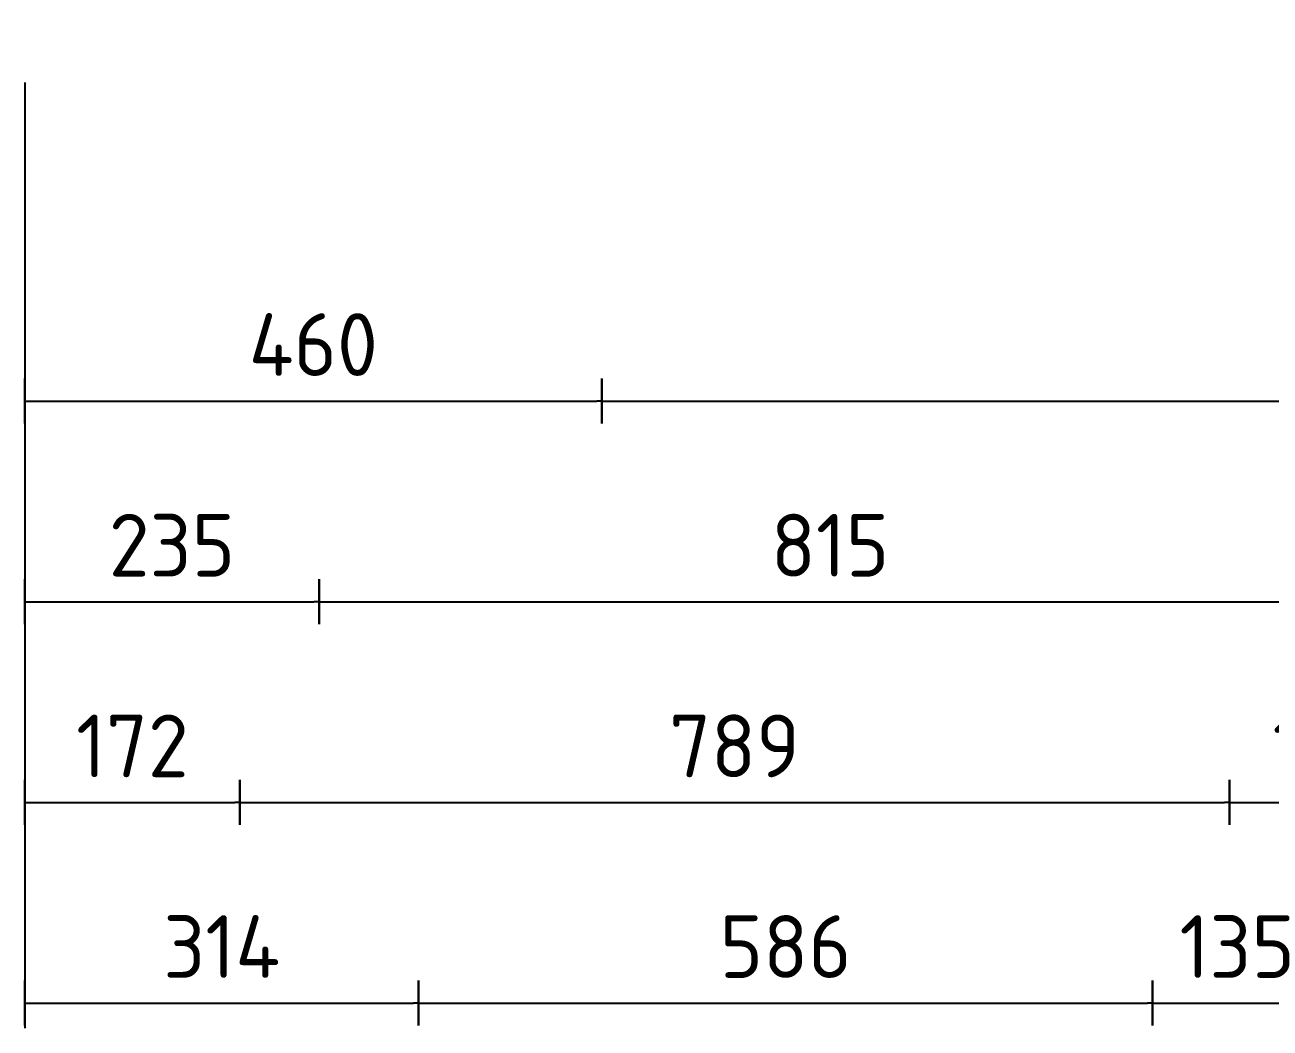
# Model space of a CAD drawing. Header units: millimetres. Extents: x 0 to 420, y 0 to 297.
# Drawn here: x 141.25 to 190.92, y 116.72 to 156.71 of the extents above; entities that cross this region are included whole.
import ezdxf

# ---------------------------------------------------------------- set-up
doc = ezdxf.new("R2010")
doc.units = ezdxf.units.MM
doc.header["$LTSCALE"] = 10
doc.layers.add('T25', color=1, linetype='Continuous')
doc.styles.add('ISO3098B', font='iso3098b.shx')
doc.dimstyles.new('SIGNSDIM', dxfattribs={"dimtxt": 2.5, "dimasz": 0.2, "dimexe": 1, "dimexo": 1, "dimgap": 1, "dimtad": 1, "dimtoh": 1, "dimdec": 4, "dimlfac": 20, "dimrnd": 1, "dimdsep": 46, "dimtxsty": 'ISO3098B', "dimblk": 'SGNDIM', "dimcen": 2.5, "dimse1": 1, "dimse2": 1, "dimadec": 0, "dimazin": 0, "dimtfac": 1, "dimtdec": 4, "dimtix": 1, "dimtmove": 0, "dimatfit": 3, "dimldrblk": 'SGNDIM', "dimfxl": 1, "dimtolj": 1, "dimtzin": 0, "dimarcsym": 0})

# ---------------------------------------------------------------- blocks, each defined once
blk = doc.blocks.new('SGNDIM')
for p, q in [((0, 4.5), (0, -4.5)), ((0, 0), (-1, 0))]:
    blk.add_line(p, q)
blk = doc.blocks.new('*D37')
at = {"layer": 'Defpoints', "color": 0, "transparency": 16777216}
for p in [(141.252, 135.793), (156.954, 135.793), (156.954, 117.72)]:
    blk.add_point(p, dxfattribs=at)
at = {"layer": 'T25', "color": 0, "lineweight": -2, "transparency": 16777216}
for p, q in [((141.252, 134.793), (141.252, 116.72)), ((141.452, 117.72), (156.754, 117.72))]:
    blk.add_line(p, q, dxfattribs=at)
at = {"layer": 'T25', "color": 0, "lineweight": -2, "transparency": 16777216, "xscale": 0.2, "yscale": 0.2, "zscale": 0.2, "rotation": 180}
blk.add_blockref('SGNDIM', (141.252, 117.72), dxfattribs=at)
at = {"layer": 'T25', "color": 0, "lineweight": -2, "transparency": 16777216, "xscale": 0.2, "yscale": 0.2, "zscale": 0.2}
blk.add_blockref('SGNDIM', (156.954, 117.72), dxfattribs=at)
at = {"layer": 'T25', "color": 0, "transparency": 16777216, "insert": (149.103, 119.97), "char_height": 2.5, "attachment_point": 5, "style": 'ISO3098B'}
blk.add_mtext('\\A1;314', dxfattribs=at)
blk = doc.blocks.new('*D40')
at = {"layer": 'Defpoints', "color": 0, "transparency": 16777216}
for p in [(189.295, 148.72), (196.859, 148.72), (196.859, 125.72)]:
    blk.add_point(p, dxfattribs=at)
at = {"layer": 'T25', "color": 0, "lineweight": -2, "transparency": 16777216}
blk.add_line((189.495, 125.72), (196.659, 125.72), dxfattribs=at)
at = {"layer": 'T25', "color": 0, "lineweight": -2, "transparency": 16777216, "xscale": 0.2, "yscale": 0.2, "zscale": 0.2, "rotation": 180}
blk.add_blockref('SGNDIM', (189.295, 125.72), dxfattribs=at)
at = {"layer": 'T25', "color": 0, "lineweight": -2, "transparency": 16777216, "xscale": 0.2, "yscale": 0.2, "zscale": 0.2}
blk.add_blockref('SGNDIM', (196.859, 125.72), dxfattribs=at)
at = {"layer": 'T25', "color": 0, "transparency": 16777216, "insert": (193.077, 127.97), "char_height": 2.5, "attachment_point": 5, "style": 'ISO3098B'}
blk.add_mtext('\\A1;151', dxfattribs=at)
blk = doc.blocks.new('*D41')
at = {"layer": 'Defpoints', "color": 0, "transparency": 16777216}
for p in [(149.828, 148.72), (189.295, 148.72), (189.295, 125.72)]:
    blk.add_point(p, dxfattribs=at)
at = {"layer": 'T25', "color": 0, "lineweight": -2, "transparency": 16777216}
blk.add_line((150.028, 125.72), (189.095, 125.72), dxfattribs=at)
at = {"layer": 'T25', "color": 0, "lineweight": -2, "transparency": 16777216, "xscale": 0.2, "yscale": 0.2, "zscale": 0.2, "rotation": 180}
blk.add_blockref('SGNDIM', (149.828, 125.72), dxfattribs=at)
at = {"layer": 'T25', "color": 0, "lineweight": -2, "transparency": 16777216, "xscale": 0.2, "yscale": 0.2, "zscale": 0.2}
blk.add_blockref('SGNDIM', (189.295, 125.72), dxfattribs=at)
at = {"layer": 'T25', "color": 0, "transparency": 16777216, "insert": (169.562, 127.97), "char_height": 2.5, "attachment_point": 5, "style": 'ISO3098B'}
blk.add_mtext('\\A1;789', dxfattribs=at)
blk = doc.blocks.new('*D42')
at = {"layer": 'Defpoints', "color": 0, "transparency": 16777216}
for p in [(149.828, 148.72), (141.252, 139.724), (149.828, 125.72)]:
    blk.add_point(p, dxfattribs=at)
at = {"layer": 'T25', "color": 0, "lineweight": -2, "transparency": 16777216}
for p, q in [((141.252, 138.724), (141.252, 124.72)), ((141.452, 125.72), (149.628, 125.72))]:
    blk.add_line(p, q, dxfattribs=at)
at = {"layer": 'T25', "color": 0, "lineweight": -2, "transparency": 16777216, "xscale": 0.2, "yscale": 0.2, "zscale": 0.2, "rotation": 180}
blk.add_blockref('SGNDIM', (141.252, 125.72), dxfattribs=at)
at = {"layer": 'T25', "color": 0, "lineweight": -2, "transparency": 16777216, "xscale": 0.2, "yscale": 0.2, "zscale": 0.2}
blk.add_blockref('SGNDIM', (149.828, 125.72), dxfattribs=at)
at = {"layer": 'T25', "color": 0, "transparency": 16777216, "insert": (145.54, 127.97), "char_height": 2.5, "attachment_point": 5, "style": 'ISO3098B'}
blk.add_mtext('\\A1;172', dxfattribs=at)
blk = doc.blocks.new('*D44')
at = {"layer": 'Defpoints', "color": 0, "transparency": 16777216}
for p in [(164.262, 156.71), (238.243, 156.71), (238.243, 141.72)]:
    blk.add_point(p, dxfattribs=at)
at = {"layer": 'T25', "color": 0, "lineweight": -2, "transparency": 16777216}
blk.add_line((164.462, 141.72), (238.043, 141.72), dxfattribs=at)
at = {"layer": 'T25', "color": 0, "lineweight": -2, "transparency": 16777216, "xscale": 0.2, "yscale": 0.2, "zscale": 0.2, "rotation": 180}
blk.add_blockref('SGNDIM', (164.262, 141.72), dxfattribs=at)
at = {"layer": 'T25', "color": 0, "lineweight": -2, "transparency": 16777216, "xscale": 0.2, "yscale": 0.2, "zscale": 0.2}
blk.add_blockref('SGNDIM', (238.243, 141.72), dxfattribs=at)
at = {"layer": 'T25', "color": 0, "transparency": 16777216, "insert": (201.252, 143.97), "char_height": 2.5, "attachment_point": 5, "style": 'ISO3098B'}
blk.add_mtext('\\A1;1480', dxfattribs=at)
blk = doc.blocks.new('*D45')
at = {"layer": 'Defpoints', "color": 0, "transparency": 16777216}
for p in [(141.252, 156.421), (164.262, 152.184), (164.262, 141.72)]:
    blk.add_point(p, dxfattribs=at)
at = {"layer": 'T25', "color": 0, "lineweight": -2, "transparency": 16777216}
for p, q in [((141.252, 154.421), (141.252, 140.72)), ((141.452, 141.72), (164.062, 141.72))]:
    blk.add_line(p, q, dxfattribs=at)
at = {"layer": 'T25', "color": 0, "lineweight": -2, "transparency": 16777216, "xscale": 0.2, "yscale": 0.2, "zscale": 0.2, "rotation": 180}
blk.add_blockref('SGNDIM', (141.252, 141.72), dxfattribs=at)
at = {"layer": 'T25', "color": 0, "lineweight": -2, "transparency": 16777216, "xscale": 0.2, "yscale": 0.2, "zscale": 0.2}
blk.add_blockref('SGNDIM', (164.262, 141.72), dxfattribs=at)
at = {"layer": 'T25', "color": 0, "transparency": 16777216, "insert": (152.757, 143.97), "char_height": 2.5, "attachment_point": 5, "style": 'ISO3098B'}
blk.add_mtext('\\A1;460', dxfattribs=at)
blk = doc.blocks.new('*D60')
at = {"layer": 'Defpoints', "color": 0, "transparency": 16777216}
for p in [(152.983, 228.447), (193.752, 228.447), (193.752, 133.72)]:
    blk.add_point(p, dxfattribs=at)
at = {"layer": 'T25', "color": 0, "lineweight": -2, "transparency": 16777216}
blk.add_line((153.183, 133.72), (193.552, 133.72), dxfattribs=at)
at = {"layer": 'T25', "color": 0, "lineweight": -2, "transparency": 16777216, "xscale": 0.2, "yscale": 0.2, "zscale": 0.2, "rotation": 180}
blk.add_blockref('SGNDIM', (152.983, 133.72), dxfattribs=at)
at = {"layer": 'T25', "color": 0, "lineweight": -2, "transparency": 16777216, "xscale": 0.2, "yscale": 0.2, "zscale": 0.2}
blk.add_blockref('SGNDIM', (193.752, 133.72), dxfattribs=at)
at = {"layer": 'T25', "color": 0, "transparency": 16777216, "insert": (173.368, 135.97), "char_height": 2.5, "attachment_point": 5, "style": 'ISO3098B'}
blk.add_mtext('\\A1;815', dxfattribs=at)
blk = doc.blocks.new('*D61')
at = {"layer": 'Defpoints', "color": 0, "transparency": 16777216}
for p in [(152.983, 147.222), (141.252, 143.434), (152.983, 133.72)]:
    blk.add_point(p, dxfattribs=at)
at = {"layer": 'T25', "color": 0, "lineweight": -2, "transparency": 16777216}
for p, q in [((141.252, 142.434), (141.252, 132.72)), ((141.452, 133.72), (152.783, 133.72))]:
    blk.add_line(p, q, dxfattribs=at)
at = {"layer": 'T25', "color": 0, "lineweight": -2, "transparency": 16777216, "xscale": 0.2, "yscale": 0.2, "zscale": 0.2, "rotation": 180}
blk.add_blockref('SGNDIM', (141.252, 133.72), dxfattribs=at)
at = {"layer": 'T25', "color": 0, "lineweight": -2, "transparency": 16777216, "xscale": 0.2, "yscale": 0.2, "zscale": 0.2}
blk.add_blockref('SGNDIM', (152.983, 133.72), dxfattribs=at)
at = {"layer": 'T25', "color": 0, "transparency": 16777216, "insert": (147.118, 135.97), "char_height": 2.5, "attachment_point": 5, "style": 'ISO3098B'}
blk.add_mtext('\\A1;235', dxfattribs=at)
blk = doc.blocks.new('*D75')
at = {"layer": 'Defpoints', "color": 0, "transparency": 16777216}
for p in [(186.234, 128.97), (192.984, 128.97), (192.984, 117.72)]:
    blk.add_point(p, dxfattribs=at)
at = {"layer": 'T25', "color": 0, "lineweight": -2, "transparency": 16777216}
blk.add_line((186.434, 117.72), (192.784, 117.72), dxfattribs=at)
at = {"layer": 'T25', "color": 0, "lineweight": -2, "transparency": 16777216, "xscale": 0.2, "yscale": 0.2, "zscale": 0.2, "rotation": 180}
blk.add_blockref('SGNDIM', (186.234, 117.72), dxfattribs=at)
at = {"layer": 'T25', "color": 0, "lineweight": -2, "transparency": 16777216, "xscale": 0.2, "yscale": 0.2, "zscale": 0.2}
blk.add_blockref('SGNDIM', (192.984, 117.72), dxfattribs=at)
at = {"layer": 'T25', "color": 0, "transparency": 16777216, "insert": (189.609, 119.97), "char_height": 2.5, "attachment_point": 5, "style": 'ISO3098B'}
blk.add_mtext('\\A1;135', dxfattribs=at)
blk = doc.blocks.new('*D76')
at = {"layer": 'Defpoints', "color": 0, "transparency": 16777216}
for p in [(156.954, 128.97), (186.234, 128.97), (186.234, 117.72)]:
    blk.add_point(p, dxfattribs=at)
at = {"layer": 'T25', "color": 0, "lineweight": -2, "transparency": 16777216}
blk.add_line((157.154, 117.72), (186.034, 117.72), dxfattribs=at)
at = {"layer": 'T25', "color": 0, "lineweight": -2, "transparency": 16777216, "xscale": 0.2, "yscale": 0.2, "zscale": 0.2, "rotation": 180}
blk.add_blockref('SGNDIM', (156.954, 117.72), dxfattribs=at)
at = {"layer": 'T25', "color": 0, "lineweight": -2, "transparency": 16777216, "xscale": 0.2, "yscale": 0.2, "zscale": 0.2}
blk.add_blockref('SGNDIM', (186.234, 117.72), dxfattribs=at)
at = {"layer": 'T25', "color": 0, "transparency": 16777216, "insert": (171.594, 119.97), "char_height": 2.5, "attachment_point": 5, "style": 'ISO3098B'}
blk.add_mtext('\\A1;586', dxfattribs=at)

msp = doc.modelspace()

# ---------------------------------------------------------------- dimensions: what is measured, and where the dimension line sits
at = {"layer": 'T25'}
for base, p1, p2, override, picture, middle in [((193.7524574, 133.7199232), (152.9829047, 228.4472352), (193.7524574, 228.4472352), {"dimse1": 1}, '*D60', (173.367681, 135.9699232)), ((238.2426983, 141.7199232), (164.2622164, 156.7097949), (238.2426983, 156.7097949), {"dimse1": 1}, '*D44', (201.2524574, 143.9699232)), ((164.2622164, 141.7199232), (141.2524574, 156.4207353), (164.2622164, 152.1837352), {"dimexo": 2, "dimse1": 0}, '*D45', (152.7573369, 143.9699232)), ((149.8278054, 125.7199232), (141.2524574, 139.7244515), (149.8278054, 148.7199232), {"dimse1": 0}, '*D42', (145.5401314, 127.9699232)), ((189.2953338, 125.7199232), (149.8278054, 148.7199232), (189.2953338, 148.7199232), {"dimse1": 1}, '*D41', (169.5615696, 127.9699232)), ((196.8594247, 125.7199232), (189.2953338, 148.7199232), (196.8594247, 148.7199232), {"dimse1": 1}, '*D40', (193.0773792, 127.9699232)), ((152.9829047, 133.7199232), (141.2524574, 143.4337677), (152.9829047, 147.2221727), {"dimse1": 0}, '*D61', (147.117681, 135.9699232)), ((156.953615, 117.7199232), (141.2524574, 135.7926311), (156.953615, 135.7926311), {"dimse1": 0}, '*D37', (149.1030362, 119.9699232)), ((186.2337997, 117.7199232), (156.953615, 128.9699232), (186.2337997, 128.9699232), {"dimse1": 1}, '*D76', (171.5937074, 119.9699232)), ((192.9837997, 117.7199232), (186.2337997, 128.9699232), (192.9837997, 128.9699232), {"dimse1": 1}, '*D75', (189.6087997, 119.9699232))]:
    dim = msp.add_linear_dim(base=base, p1=p1, p2=p2, dimstyle='SIGNSDIM', override=override, dxfattribs=at)
    dim.commit()
    dim.dimension.update_dxf_attribs({"geometry": picture, "text_midpoint": middle})

doc.saveas('drawing.dxf')
